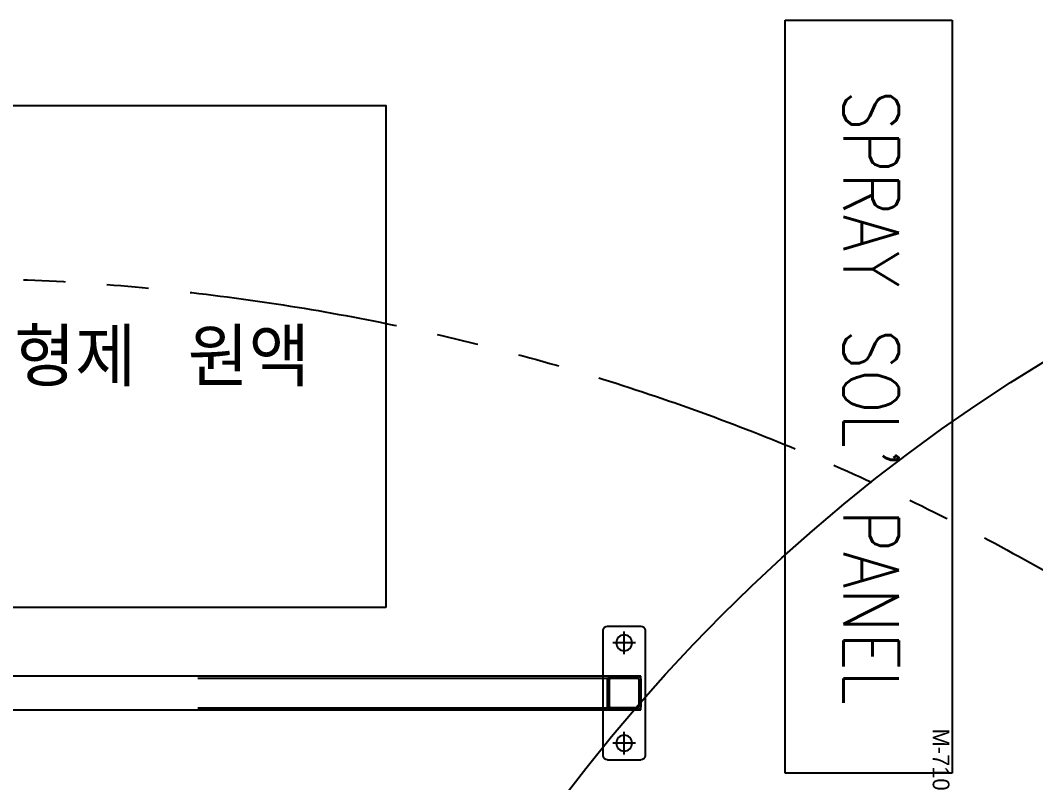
# Model space of a CAD drawing. Header units: millimetres. Extents: x 10462777 to 22643323, y 453826 to 1389191.
# Drawn here: x 11306819 to 11308033, y 585524 to 586435 of the extents above; entities that cross this region are included whole.
import ezdxf
from ezdxf.enums import TextEntityAlignment as Align

# ---------------------------------------------------------------- set-up
doc = ezdxf.new("R2010")
doc.units = ezdxf.units.MM
doc.header["$LTSCALE"] = 200
doc.header["$MEASUREMENT"] = 0
doc.linetypes.add('HIDDEN', pattern=[3.75, 2.5, -1.25])
doc.linetypes.add('PHANTOM', pattern=[2.5, 1.25, -0.25, 0.25, -0.25, 0.25, -0.25])
doc.layers.get('0').update_dxf_attribs({"linetype": 'CONTINUOUS'})
for name, color, linetype in [('BOM-UDEF', 3, 'CONTINUOUS'), ('CL', 3, 'CONTINUOUS'), ('HL', 2, 'HIDDEN'), ('TEXT', 7, 'CONTINUOUS'), ('ZZ', 7, 'CONTINUOUS')]:
    doc.layers.add(name, color=color, linetype=linetype)
doc.layers.add('LAYOUT', color=8, linetype='CONTINUOUS', lineweight=25)
doc.styles.add('ABB', font='txt.shx ', dxfattribs={"width": 0.8, "bigfont": ' whgtxt.shx'})
doc.styles.add('seansi_ttf', font='')
doc.styles.add('새굴림', font='txt.shx ', dxfattribs={"height": 5, "bigfont": ' whgtxt.shx'})
doc.styles.get('seansi_ttf').set_extended_font_data('ＭＳ Ｐゴシック')

# ---------------------------------------------------------------- blocks, each defined once
blk = doc.blocks.new('r710ic')
at = {"layer": 'LAYOUT', "color": 3}
blk.add_circle((272041.4, 104232.6), 2050.1, dxfattribs=at)
at = {"layer": 'ZZ', "color": 7, "linetype": 'Continuous', "lineweight": 0, "style": 'seansi_ttf'}
blk.add_text('M-710iC/50', height=20, dxfattribs=at).set_placement((270727.8, 103054.7), align=Align.TOP_LEFT)
blk = doc.blocks.new('A$C3D167CD0')
for p, q in [((1280, 20), (0, 20)), ((1280, -20), (1280, 20)), ((0, -20), (1280, -20))]:
    blk.add_line(p, q)
at = {"layer": 'HL'}
for p, q in [((0, 17.7), (1280, 17.7)), ((0, -17.7), (1280, -17.7))]:
    blk.add_line(p, q, dxfattribs=at)
blk = doc.blocks.new('A$C6DB25D83')
for p, q in [((155, 25), (5, 25)), ((0, -20), (0, 20)), ((160, -20), (160, 20)), ((5, -25), (155, -25))]:
    blk.add_line(p, q)
for centre in [(20, 0), (140, 0)]:
    blk.add_circle(centre, 9.5)
for centre, start, end in [((5, 20), 90, 180), ((155, 20), 0, 90), ((5, -20), 180, 270), ((155, -20), 270, 0)]:
    blk.add_arc(centre, 5, start, end)
at = {"layer": 'CL'}
for p, q in [((20, 13.4), (20, -13.4)), ((140, 13.4), (140, -13.4)), ((6.6, 0), (33.4, 0)), ((126.6, 0), (153.4, 0))]:
    blk.add_line(p, q, dxfattribs=at)
blk = doc.blocks.new('HS_BOM', base_point=(-55.5, -107.5))
at = {"layer": 'BOM-UDEF'}
blk.add_circle((-55.5, -107.5), 0.25, dxfattribs=at)
blk = doc.blocks.new('A$C657A6F78')
at = {"layer": 'HL'}
for p, q in [((0, 15.4), (0, -15.4)), ((2.3, 15.4), (2.3, -15.4)), ((35.4, 20), (4.6, 20)), ((35.4, 17.7), (4.6, 17.7)), ((37.7, -15.4), (37.7, 15.4)), ((40, -15.4), (40, 15.4)), ((4.6, -17.7), (35.4, -17.7)), ((4.6, -20), (35.4, -20))]:
    blk.add_line(p, q, dxfattribs=at)
for centre, radius, start, end in [((4.6, 15.4), 4.6, 90, 180), ((4.6, 15.4), 2.3, 90, 180), ((35.4, 15.4), 4.6, 0, 90), ((35.4, 15.4), 2.3, 0, 90), ((4.6, -15.4), 4.6, 180, 270), ((4.6, -15.4), 2.3, 180, 270), ((35.4, -15.4), 4.6, 270, 0), ((35.4, -15.4), 2.3, 270, 0)]:
    blk.add_arc(centre, radius, start, end, dxfattribs=at)
at = {"layer": 'HL', "rotation": 270}
blk.add_blockref('HS_BOM', (20, 18.8), dxfattribs=at)
blk = doc.blocks.new('A$C2D5E266E')
at = {"xscale": -1, "rotation": 270}
blk.add_blockref('A$C6DB25D83', (-25, -80), dxfattribs=at)
blk.add_blockref('A$C3D167CD0', (-1285, 0))
at = {"xscale": -1}
blk.add_blockref('A$C657A6F78', (-5, 0), dxfattribs=at)
blk = doc.blocks.new('A$C7DA30AB0')
at = {"layer": 'LAYOUT', "color": 6, "linetype": 'PHANTOM'}
blk.add_circle((3030.4, 3026, 0), 2693, dxfattribs=at)
blk = doc.blocks.new('A$C6E6F3D8C')
at = {"ltscale": 10}
for p, q in [((0, 200), (900, 200)), ((0, 0), (0, 200)), ((900, 200), (900, 0)), ((900, 0), (0, 0))]:
    blk.add_line(p, q, dxfattribs=at)
at = {"layer": 'TEXT', "lineweight": -3, "style": 'ABB', "width": 0.85}
blk.add_text("SPRAY SOL' PANEL ", height=66, dxfattribs=at).set_placement((83.5, 69.9))

msp = doc.modelspace()

# ---------------------------------------------------------------- linework, layer by layer
at = {"ltscale": 10, "elevation": 0}
msp.add_lwpolyline([(11307255.90815, 585733.57151), (11306655.90815, 585733.57151), (11306655.90815, 586333.57151), (11307255.90815, 586333.57151)], close=True, dxfattribs=at)

# ---------------------------------------------------------------- block references
at = {"ltscale": 10}
msp.add_blockref('A$C7DA30AB0', (11303684.4077, 580408.4363, 0), dxfattribs=at)
at = {"ltscale": 10, "rotation": 270}
msp.add_blockref('A$C6E6F3D8C', (11307733.43909, 586435.38837, 0), dxfattribs=at)
msp.add_blockref('A$C2D5E266E', (11307566.01137, 585631.18617, 0))
at = {"layer": 'LAYOUT', "color": 2, "rotation": 270}
msp.add_blockref('r710ic', (11204875.24796, 856316.46559, 0), dxfattribs=at)

# ---------------------------------------------------------------- texts
at = {"layer": 'TEXT', "lineweight": -3, "style": '새굴림'}
msp.add_text('이형제 원액', height=69, dxfattribs=at).set_placement((11306951.79547, 585997.74318), align=Align.CENTER)

doc.saveas('drawing.dxf')
